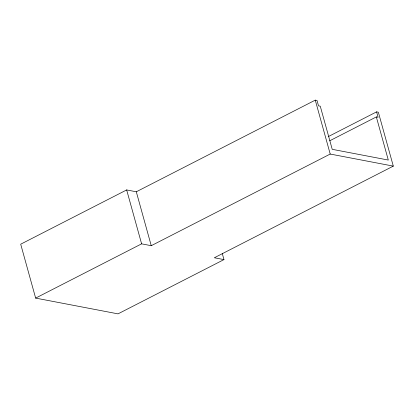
<?xml version="1.0" encoding="UTF-8"?>
<svg xmlns="http://www.w3.org/2000/svg" width="414" height="414" viewBox="0 0 414 414"><rect width="100%" height="100%" fill="white"/><g stroke="black" fill="none" stroke-linecap="round" stroke-linejoin="round"><path stroke-width="0.62" d="M329.751 140.781L376.336 116.924L388.301 160.058L332.23 149.325L320.265 106.196L318.516 105.86L317.02 100.467L315.266 100.136L136.299 191.78L126.663 189.933L20.7 244.193L35.651 298.106L118.006 313.864L223.969 259.604L222.251 253.409M328.271 136.615L376.595 111.868L378.349 112.204L393.3 166.117L214.333 257.762L223.969 259.604M35.651 298.106L141.614 243.846L151.25 245.693L330.217 154.049L393.3 166.117M376.336 116.924L378.091 117.26L376.595 111.868M315.266 100.136L330.217 154.049M136.299 191.78L151.25 245.693M126.663 189.933L141.614 243.846"/></g></svg>
